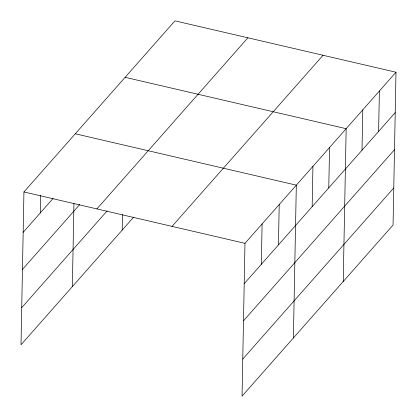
<?xml version="1.0" encoding="UTF-8"?>
<svg xmlns="http://www.w3.org/2000/svg" width="417" height="417" viewBox="0 0 417 417"><rect width="100%" height="100%" fill="white"/><g stroke="black" fill="none" stroke-linecap="round" stroke-linejoin="round"><path stroke-width="0.63" d="M395.994 72.219L244.982 243.33L242.048 396.15L393.059 225.039L395.994 72.219L174.952 20.85L23.941 191.961L21.006 344.781L133.685 217.106M40.277 212.931L40.616 195.354M72.35 286.604L73.945 203.444M122.181 230.137L122.483 214.51M261.323 264.3L262.1 223.934M278.436 244.904L279.213 204.544M293.391 337.973L296.325 185.153L75.284 133.784M312.166 206.691L312.938 166.331M328.773 187.869L329.55 147.509M343.227 281.506L346.162 128.686L125.116 77.317M361.998 150.224L362.774 109.864M378.61 131.402L379.387 91.042M23.164 232.321L53.115 198.388M22.45 269.434L79.756 204.502M96.885 208.912L247.896 37.801M21.715 307.673L107.138 210.882M172.039 226.379L323.05 55.268M244.211 283.69L395.222 112.58M243.497 320.803L394.508 149.693M242.762 359.037L393.773 187.926M23.941 191.961L244.982 243.33"/></g></svg>
